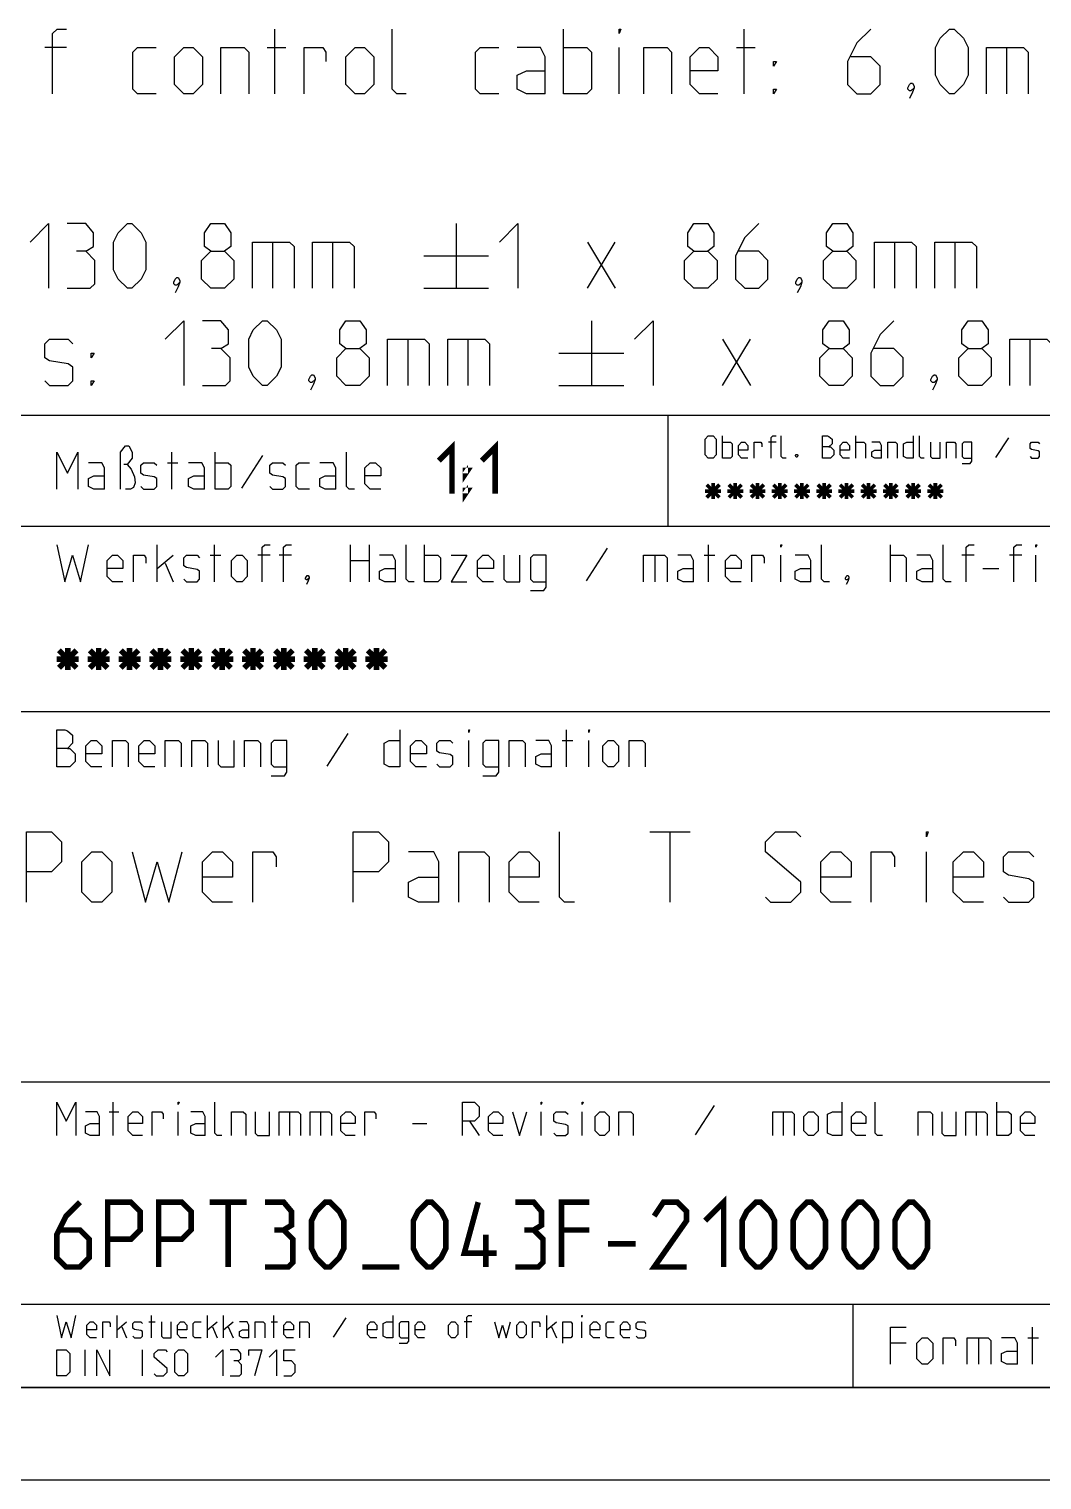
# Model space of a CAD drawing. Header units: millimetres. Extents: x 0 to 594, y 0 to 420.
# Drawn here: x 503 to 557.7, y 0 to 78.3 of the extents above; entities that cross this region are included whole.
import ezdxf

# ---------------------------------------------------------------- set-up
doc = ezdxf.new("R2010")
doc.units = ezdxf.units.MM
doc.header["$LTSCALE"] = 32.67
doc.layers.get('0').update_dxf_attribs({"linetype": 'CONTINUOUS'})

msp = doc.modelspace()

# ---------------------------------------------------------------- linework, layer by layer
at = {"color": 2, "linetype": 'CONTINUOUS'}
for p, q in [((516.2772, 74.8426), (516.2772, 78.3426)), ((531.8605, 74.8426), (531.8605, 78.3426)), ((541.6105, 74.8426), (541.6105, 78.3426)), ((505.0272, 77.3426), (503.8605, 77.3426)), ((515.8605, 77.3426), (516.8606, 77.3426)), ((534.8606, 74.8426), (534.8606, 77.3426)), ((541.1939, 77.3426), (542.1939, 77.3426)), ((555.7772, 77.3426), (555.7772, 74.8426)), ((526.0606, 67.8426), (526.0606, 64.3426)), ((516.1439, 66.8426), (516.1439, 64.3426)), ((519.3939, 66.8426), (519.3939, 64.3426)), ((533.1439, 66.8426), (534.6439, 64.3426)), ((533.1439, 64.3426), (534.6439, 66.8426)), ((549.7272, 66.8426), (549.7272, 64.3426)), ((552.9772, 66.8426), (552.9772, 64.3426)), ((524.3105, 66.0926), (527.8105, 66.0926)), ((524.3105, 64.3426), (527.8105, 64.3426)), ((533.3606, 62.5926), (533.3606, 59.0926)), ((523.4439, 61.5926), (523.4439, 59.0926)), ((526.6939, 61.5926), (526.6939, 59.0926)), ((540.4439, 61.5926), (541.9439, 59.0926)), ((540.4439, 59.0926), (541.9439, 61.5926)), ((557.0272, 61.5926), (557.0272, 59.0926)), ((531.6105, 60.8426), (535.1105, 60.8426)), ((531.6105, 59.0926), (535.1105, 59.0926)), ((406.9997, 57.4999), (588.9997, 57.4999)), ((537.4997, 51.4999), (537.4997, 57.4999)), ((540.4425, 55.1749), (540.4425, 56.3749)), ((543.3283, 56.032), (542.9283, 56.032)), ((547.6425, 55.1749), (547.6425, 56.3749)), ((555.8711, 56.2606), (555.1854, 55.2034)), ((510.4711, 54.9284), (511.0425, 54.9284)), ((510.7092, 53.4999), (510.7092, 55.4999)), ((513.0425, 53.4999), (513.0425, 55.4999)), ((515.614, 55.3094), (514.4711, 53.5475)), ((502.4997, 51.4999), (588.9997, 51.4999)), ((509.9283, 48.4999), (509.9283, 50.4999)), ((513.0235, 48.4999), (513.0235, 50.4999)), ((520.3568, 48.4999), (520.3568, 50.4999)), ((521.3568, 50.4999), (521.3568, 48.4999)), ((524.3568, 48.4999), (524.3568, 50.4999)), ((534.214, 50.3094), (533.0711, 48.5475)), ((539.6901, 48.4999), (539.6901, 50.4999)), ((549.4997, 48.4999), (549.4997, 50.4999)), ((509.9283, 49.2141), (510.7854, 49.9284)), ((510.3568, 49.4999), (510.7854, 48.4999)), ((512.7854, 49.9284), (513.3568, 49.9284)), ((516.0235, 49.9284), (515.3568, 49.9284)), ((517.1663, 49.9284), (516.4997, 49.9284)), ((520.3568, 49.6427), (521.3568, 49.6427)), ((536.7854, 49.9284), (536.7854, 48.4999)), ((539.4521, 49.9284), (540.0235, 49.9284)), ((543.5949, 48.4999), (543.5949, 49.9284)), ((554.0235, 49.9284), (553.3568, 49.9284)), ((556.5949, 49.9284), (555.9282, 49.9284)), ((557.3568, 48.4999), (557.3568, 49.9284)), ((554.4997, 49.2141), (555.3568, 49.2141)), ((406.9997, 41.4999), (588.9997, 41.4999)), ((520.214, 40.3094), (519.0711, 38.5475)), ((532.0235, 38.4999), (532.0235, 40.4999)), ((526.7378, 38.4999), (526.7378, 39.9284)), ((531.7854, 39.9284), (532.3568, 39.9284)), ((533.214, 38.4999), (533.214, 39.9284)), ((536.5211, 34.9999), (538.6925, 34.9999)), ((537.6068, 31.1999), (537.6068, 34.9999)), ((551.4497, 31.1999), (551.4497, 33.9141)), ((406.9997, 21.4999), (588.9997, 21.4999)), ((507.5425, 18.5999), (507.5425, 20.3999)), ((555.2426, 18.5999), (555.2426, 20.3999)), ((507.3282, 19.8856), (507.8425, 19.8856)), ((511.0568, 18.5999), (511.0568, 19.8856)), ((517.0568, 19.8856), (517.0568, 18.5999)), ((518.7283, 19.8856), (518.7283, 18.5999)), ((530.6425, 18.5999), (530.6425, 19.8856)), ((532.8711, 18.5999), (532.8711, 19.8856)), ((539.9854, 20.2284), (538.9568, 18.6427)), ((543.714, 19.8856), (543.714, 18.5999)), ((554.1283, 19.8856), (554.1283, 18.5999)), ((523.6997, 19.2427), (524.4711, 19.2427)), ((526.7854, 19.3713), (527.2997, 18.5999)), ((406.9997, 9.4999), (588.9997, 9.4999)), ((547.4997, 4.9999), (547.4997, 9.4999)), ((507.7568, 7.6749), (507.7568, 8.8749)), ((509.614, 7.6749), (509.614, 8.8749)), ((512.6425, 7.6749), (512.6425, 8.8749)), ((513.4997, 7.6749), (513.4997, 8.8749)), ((516.214, 7.6749), (516.214, 8.8749)), ((520.0997, 8.7606), (519.414, 7.7034)), ((530.9568, 7.6749), (530.9568, 8.8749)), ((507.7568, 8.1034), (508.2711, 8.532)), ((508.014, 8.2749), (508.2711, 7.6749)), ((509.4711, 8.532), (509.814, 8.532)), ((512.6425, 8.1034), (513.1568, 8.532)), ((512.8997, 8.2749), (513.1568, 7.6749)), ((513.4997, 8.1034), (514.014, 8.532)), ((513.7568, 8.2749), (514.014, 7.6749)), ((516.0711, 8.532), (516.414, 8.532)), ((526.8997, 8.532), (526.4997, 8.532)), ((530.9568, 8.1034), (531.4711, 8.532)), ((531.214, 8.2749), (531.4711, 7.6749)), ((532.8425, 7.6749), (532.8425, 8.532)), ((557.1663, 6.2499), (557.1663, 8.2499)), ((550.3568, 7.3927), (549.4997, 7.3927)), ((554.2616, 7.6784), (554.2616, 6.2499)), ((556.9283, 7.6784), (557.4997, 7.6784)), ((506.033, 5.6249), (506.033, 7.0249)), ((509.133, 5.6249), (509.133, 7.0249)), ((406.9997, 4.9999), (588.9997, 4.9999)), ((0, 0), (594, 0))]:
    msp.add_line(p, q, dxfattribs=at)
at = {"color": 7, "linetype": 'CONTINUOUS'}
msp.add_line((589, 5), (20, 5), dxfattribs=at)
at = {"color": 2, "linetype": 'CONTINUOUS'}
for points in [[(504.2772, 74.8426), (504.2772, 78.0926), (504.5272, 78.3426), (505.0272, 78.3426)], [(523.3606, 74.8426), (522.8606, 74.8426), (522.6105, 75.0926), (522.6105, 78.3426)], [(534.8606, 78.0926), (534.8606, 78.3426), (534.9439, 78.3426), (534.8606, 78.0926)], [(548.4439, 78.3426), (547.6939, 77.5926), (547.1939, 76.5926), (547.1939, 75.3426), (547.6939, 74.8426), (548.4439, 74.8426), (548.9439, 75.3426), (548.9439, 76.3426), (548.4439, 76.8426), (547.3606, 76.8426)], [(551.9439, 75.8426), (551.9439, 77.3426), (552.1939, 77.8426), (552.6939, 78.3426), (552.9439, 78.3426), (553.4439, 77.8426), (553.6939, 77.3426), (553.6939, 75.8426), (553.4439, 75.3426), (552.9439, 74.8426), (552.6939, 74.8426), (552.1939, 75.3426), (551.9439, 75.8426)], [(509.8605, 74.8426), (508.8606, 74.8426), (508.6105, 75.0926), (508.6105, 77.0926), (508.8606, 77.3426), (509.8605, 77.3426)], [(510.8606, 75.3426), (510.8606, 76.8426), (511.3605, 77.3426), (511.8605, 77.3426), (512.3605, 76.8426), (512.3605, 75.3426), (511.8605, 74.8426), (511.3605, 74.8426), (510.8606, 75.3426)], [(513.3605, 74.8426), (513.3605, 77.3426), (514.6105, 77.3426), (514.8606, 77.0926), (514.8606, 74.8426)], [(517.8605, 74.8426), (517.8605, 77.3426), (518.8606, 77.3426), (519.0272, 77.0926), (519.0272, 76.5926)], [(520.1106, 75.3426), (520.1106, 76.8426), (520.6105, 77.3426), (521.1105, 77.3426), (521.6106, 76.8426), (521.6106, 75.3426), (521.1105, 74.8426), (520.6105, 74.8426), (520.1106, 75.3426)], [(528.3605, 74.8426), (527.3606, 74.8426), (527.1105, 75.0926), (527.1105, 77.0926), (527.3606, 77.3426), (528.3605, 77.3426)], [(530.8606, 74.8426), (530.8606, 76.8426), (530.6105, 77.3426), (529.3606, 77.3426)], [(531.8605, 77.3426), (533.1105, 77.3426), (533.3606, 77.0926), (533.3606, 75.0926), (533.1105, 74.8426), (531.8605, 74.8426)], [(536.1939, 74.8426), (536.1939, 77.3426), (537.4439, 77.3426), (537.6939, 77.0926), (537.6939, 74.8426)], [(540.1939, 74.8426), (539.1939, 74.8426), (538.6939, 75.3426), (538.6939, 76.8426), (539.1939, 77.3426), (539.6939, 77.3426), (540.1939, 76.8426), (540.1939, 76.0926), (538.6939, 76.0926)], [(554.6939, 74.8426), (554.6939, 77.3426), (556.6939, 77.3426), (556.9439, 77.0926), (556.9439, 74.8426)], [(530.8606, 74.8426), (529.8605, 74.8426), (529.3606, 75.0926), (529.3606, 75.8426), (529.8605, 76.0926), (530.8606, 76.0926)], [(543.1939, 76.3426), (543.1939, 76.5926), (543.3606, 76.5926), (543.1939, 76.3426)], [(550.6939, 75.4259), (550.7772, 75.2593), (550.7772, 75.1759), (550.6106, 75.0093), (550.5272, 75.0093), (550.4439, 75.0926), (550.4439, 75.1759), (550.5272, 75.3426), (550.6106, 75.4259), (550.6939, 75.4259)], [(543.1939, 74.8426), (543.1939, 75.0926), (543.3606, 75.0926), (543.1939, 74.8426)], [(550.7772, 75.1759), (550.6939, 74.9259), (550.5272, 74.5926)], [(503.0605, 66.8426), (504.0606, 67.8426), (504.0606, 64.3426)], [(506.0606, 66.3426), (506.4772, 66.5926), (506.4772, 67.3426), (506.0606, 67.8426), (505.0605, 67.8426)], [(507.5606, 65.3426), (507.5606, 66.8426), (507.8105, 67.3426), (508.3105, 67.8426), (508.5605, 67.8426), (509.0605, 67.3426), (509.3106, 66.8426), (509.3106, 65.3426), (509.0605, 64.8426), (508.5605, 64.3426), (508.3105, 64.3426), (507.8105, 64.8426), (507.5606, 65.3426)], [(512.8106, 66.3426), (512.4772, 66.5926), (512.4772, 67.3426), (512.8106, 67.8426), (513.5605, 67.8426), (513.8939, 67.3426), (513.8939, 66.5926), (513.5605, 66.3426), (514.0606, 65.8426), (514.0606, 64.8426), (513.5605, 64.3426), (512.8106, 64.3426), (512.3105, 64.8426)], [(528.3939, 66.8426), (529.3939, 67.8426), (529.3939, 64.3426)], [(538.8939, 66.3426), (538.5606, 66.5926), (538.5606, 67.3426), (538.8939, 67.8426), (539.6439, 67.8426), (539.9772, 67.3426), (539.9772, 66.5926), (539.6439, 66.3426), (540.1439, 65.8426), (540.1439, 64.8426), (539.6439, 64.3426), (538.8939, 64.3426), (538.3939, 64.8426)], [(542.3939, 67.8426), (541.6439, 67.0926), (541.1439, 66.0926), (541.1439, 64.8426), (541.6439, 64.3426), (542.3939, 64.3426), (542.8939, 64.8426), (542.8939, 65.8426), (542.3939, 66.3426), (541.3106, 66.3426)], [(546.3939, 66.3426), (546.0605, 66.5926), (546.0605, 67.3426), (546.3939, 67.8426), (547.1439, 67.8426), (547.4772, 67.3426), (547.4772, 66.5926), (547.1439, 66.3426), (547.6439, 65.8426), (547.6439, 64.8426), (547.1439, 64.3426), (546.3939, 64.3426), (545.8939, 64.8426)], [(515.0605, 64.3426), (515.0605, 66.8426), (517.0605, 66.8426), (517.3106, 66.5926), (517.3106, 64.3426)], [(518.3105, 64.3426), (518.3105, 66.8426), (520.3105, 66.8426), (520.5606, 66.5926), (520.5606, 64.3426)], [(548.6439, 64.3426), (548.6439, 66.8426), (550.6439, 66.8426), (550.8939, 66.5926), (550.8939, 64.3426)], [(551.8939, 64.3426), (551.8939, 66.8426), (553.8939, 66.8426), (554.1439, 66.5926), (554.1439, 64.3426)], [(505.0605, 64.3426), (506.3105, 64.3426), (506.5605, 64.5926), (506.5605, 65.8426), (506.0606, 66.3426), (505.5606, 66.3426)], [(512.3105, 64.8426), (512.3105, 65.8426), (512.8106, 66.3426), (513.5605, 66.3426)], [(538.3939, 64.8426), (538.3939, 65.8426), (538.8939, 66.3426), (539.6439, 66.3426)], [(545.8939, 64.8426), (545.8939, 65.8426), (546.3939, 66.3426), (547.1439, 66.3426)], [(511.0605, 64.9259), (511.1439, 64.7593), (511.1439, 64.6759), (510.9772, 64.5093), (510.8939, 64.5093), (510.8106, 64.5926), (510.8106, 64.6759), (510.8939, 64.8426), (510.9772, 64.9259), (511.0605, 64.9259)], [(511.1439, 64.6759), (511.0605, 64.4259), (510.8939, 64.0926)], [(544.6439, 64.9259), (544.7272, 64.7593), (544.7272, 64.6759), (544.5606, 64.5093), (544.4772, 64.5093), (544.3939, 64.5926), (544.3939, 64.6759), (544.4772, 64.8426), (544.5606, 64.9259), (544.6439, 64.9259)], [(544.7272, 64.6759), (544.6439, 64.4259), (544.4772, 64.0926)], [(510.3605, 61.5926), (511.3605, 62.5926), (511.3605, 59.0926)], [(513.3605, 61.0926), (513.7772, 61.3426), (513.7772, 62.0926), (513.3605, 62.5926), (512.3605, 62.5926)], [(514.8606, 60.0926), (514.8606, 61.5926), (515.1105, 62.0926), (515.6106, 62.5926), (515.8605, 62.5926), (516.3605, 62.0926), (516.6105, 61.5926), (516.6105, 60.0926), (516.3605, 59.5926), (515.8605, 59.0926), (515.6106, 59.0926), (515.1105, 59.5926), (514.8606, 60.0926)], [(520.1106, 61.0926), (519.7772, 61.3426), (519.7772, 62.0926), (520.1106, 62.5926), (520.8606, 62.5926), (521.1939, 62.0926), (521.1939, 61.3426), (520.8606, 61.0926), (521.3606, 60.5926), (521.3606, 59.5926), (520.8606, 59.0926), (520.1106, 59.0926), (519.6106, 59.5926)], [(535.6939, 61.5926), (536.6939, 62.5926), (536.6939, 59.0926)], [(546.1939, 61.0926), (545.8605, 61.3426), (545.8605, 62.0926), (546.1939, 62.5926), (546.9439, 62.5926), (547.2772, 62.0926), (547.2772, 61.3426), (546.9439, 61.0926), (547.4439, 60.5926), (547.4439, 59.5926), (546.9439, 59.0926), (546.1939, 59.0926), (545.6939, 59.5926)], [(549.6939, 62.5926), (548.9439, 61.8426), (548.4439, 60.8426), (548.4439, 59.5926), (548.9439, 59.0926), (549.6939, 59.0926), (550.1939, 59.5926), (550.1939, 60.5926), (549.6939, 61.0926), (548.6106, 61.0926)], [(553.6939, 61.0926), (553.3606, 61.3426), (553.3606, 62.0926), (553.6939, 62.5926), (554.4439, 62.5926), (554.7772, 62.0926), (554.7772, 61.3426), (554.4439, 61.0926), (554.9439, 60.5926), (554.9439, 59.5926), (554.4439, 59.0926), (553.6939, 59.0926), (553.1939, 59.5926)], [(503.8605, 59.3426), (504.1105, 59.0926), (505.1105, 59.0926), (505.3605, 59.3426), (505.3605, 60.0926), (505.1105, 60.2593), (504.1105, 60.4259), (503.8605, 60.5926), (503.8605, 61.3426), (504.1105, 61.5926), (505.1105, 61.5926), (505.3605, 61.3426)], [(522.3605, 59.0926), (522.3605, 61.5926), (524.3605, 61.5926), (524.6105, 61.3426), (524.6105, 59.0926)], [(525.6105, 59.0926), (525.6105, 61.5926), (527.6105, 61.5926), (527.8605, 61.3426), (527.8605, 59.0926)], [(555.9439, 59.0926), (555.9439, 61.5926), (557.9439, 61.5926), (558.1939, 61.3426), (558.1939, 59.0926)], [(506.3606, 60.5926), (506.3606, 60.8426), (506.5272, 60.8426), (506.3606, 60.5926)], [(512.3605, 59.0926), (513.6106, 59.0926), (513.8605, 59.3426), (513.8605, 60.5926), (513.3605, 61.0926), (512.8606, 61.0926)], [(519.6106, 59.5926), (519.6106, 60.5926), (520.1106, 61.0926), (520.8606, 61.0926)], [(545.6939, 59.5926), (545.6939, 60.5926), (546.1939, 61.0926), (546.9439, 61.0926)], [(553.1939, 59.5926), (553.1939, 60.5926), (553.6939, 61.0926), (554.4439, 61.0926)], [(518.3605, 59.6759), (518.4439, 59.5093), (518.4439, 59.4259), (518.2772, 59.2593), (518.1939, 59.2593), (518.1106, 59.3426), (518.1106, 59.4259), (518.1939, 59.5926), (518.2772, 59.6759), (518.3605, 59.6759)], [(551.9439, 59.6759), (552.0272, 59.5093), (552.0272, 59.4259), (551.8606, 59.2593), (551.7772, 59.2593), (551.6939, 59.3426), (551.6939, 59.4259), (551.7772, 59.5926), (551.8606, 59.6759), (551.9439, 59.6759)], [(506.3606, 59.0926), (506.3606, 59.3426), (506.5272, 59.3426), (506.3606, 59.0926)], [(518.4439, 59.4259), (518.3605, 59.1759), (518.1939, 58.8426)], [(552.0272, 59.4259), (551.9439, 59.1759), (551.7772, 58.8426)], [(507.9488, 53.4999), (507.9488, 55.4999), (508.2113, 55.8332), (508.3863, 55.8332), (508.5613, 55.4999), (508.5613, 55.1665), (508.2988, 54.8332), (508.1238, 54.8332)], [(539.4997, 55.3463), (539.4997, 56.2034), (539.6711, 56.3749), (539.9282, 56.3749), (540.0997, 56.2034), (540.0997, 55.3463), (539.9282, 55.1749), (539.6711, 55.1749), (539.4997, 55.3463)], [(540.4425, 56.032), (540.8711, 56.032), (540.9568, 55.9463), (540.9568, 55.2606), (540.8711, 55.1749), (540.4425, 55.1749)], [(541.814, 55.1749), (541.4711, 55.1749), (541.2997, 55.3463), (541.2997, 55.8606), (541.4711, 56.032), (541.6425, 56.032), (541.814, 55.8606), (541.814, 55.6034), (541.2997, 55.6034)], [(542.1568, 55.1749), (542.1568, 56.032), (542.4997, 56.032), (542.5568, 55.9463), (542.5568, 55.7749)], [(543.0711, 55.1749), (543.0711, 56.2891), (543.1568, 56.3749), (543.3283, 56.3749)], [(543.8711, 55.1749), (543.6997, 55.1749), (543.614, 55.2606), (543.614, 56.3749)], [(545.8425, 55.1749), (545.8425, 56.3749), (546.0997, 56.3749), (546.1854, 56.3463), (546.3568, 56.2034), (546.3568, 55.9463), (546.1854, 55.7749), (545.8425, 55.7749)], [(546.1854, 55.7749), (546.2711, 55.7749), (546.4425, 55.6034), (546.4425, 55.3463), (546.2711, 55.1749), (545.8425, 55.1749)], [(547.2997, 55.1749), (546.9568, 55.1749), (546.7854, 55.3463), (546.7854, 55.8606), (546.9568, 56.032), (547.1282, 56.032), (547.2997, 55.8606), (547.2997, 55.6034), (546.7854, 55.6034)], [(547.6425, 56.032), (548.0711, 56.032), (548.1568, 55.9463), (548.1568, 55.1749)], [(549.014, 55.1749), (549.014, 55.8606), (548.9283, 56.032), (548.4997, 56.032)], [(549.3568, 55.1749), (549.3568, 56.032), (549.7854, 56.032), (549.8711, 55.9463), (549.8711, 55.1749)], [(550.7282, 56.3749), (550.7282, 55.1749), (550.3854, 55.1749), (550.214, 55.2606), (550.214, 55.9463), (550.3854, 56.032), (550.7282, 56.032)], [(551.3283, 55.1749), (551.1568, 55.1749), (551.0711, 55.2606), (551.0711, 56.3749)], [(551.6711, 56.032), (551.6711, 55.2606), (551.7568, 55.1749), (552.1854, 55.1749), (552.1854, 56.032)], [(552.5283, 55.1749), (552.5283, 56.032), (552.9568, 56.032), (553.0425, 55.9463), (553.0425, 55.1749)], [(553.3854, 54.8891), (553.814, 54.8891), (553.8997, 55.0034), (553.8997, 56.032), (553.4711, 56.032), (553.3854, 55.9463), (553.3854, 55.2606), (553.4711, 55.1749), (553.8997, 55.1749)], [(557.0425, 55.2606), (557.1282, 55.1749), (557.4711, 55.1749), (557.5568, 55.2606), (557.5568, 55.5177), (557.4711, 55.5749), (557.1282, 55.632), (557.0425, 55.6891), (557.0425, 55.9463), (557.1282, 56.032), (557.4711, 56.032), (557.5568, 55.9463)], [(504.4997, 53.4999), (504.4997, 55.4999), (505.0711, 54.357), (505.6425, 55.4999), (505.6425, 53.4999)], [(507.0711, 53.4999), (507.0711, 54.6427), (506.9282, 54.9284), (506.2139, 54.9284)], [(509.0425, 53.6427), (509.1854, 53.4999), (509.7568, 53.4999), (509.8997, 53.6427), (509.8997, 54.0713), (509.7568, 54.1665), (509.1854, 54.2618), (509.0425, 54.357), (509.0425, 54.7856), (509.1854, 54.9284), (509.7568, 54.9284), (509.8997, 54.7856)], [(512.4711, 53.4999), (512.4711, 54.6427), (512.3283, 54.9284), (511.614, 54.9284)], [(513.0425, 54.9284), (513.7568, 54.9284), (513.8997, 54.7856), (513.8997, 53.6427), (513.7568, 53.4999), (513.0425, 53.4999)], [(515.9949, 53.6427), (516.1378, 53.4999), (516.7092, 53.4999), (516.8521, 53.6427), (516.8521, 54.0713), (516.7092, 54.1665), (516.1378, 54.2618), (515.9949, 54.357), (515.9949, 54.7856), (516.1378, 54.9284), (516.7092, 54.9284), (516.8521, 54.7856)], [(518.1378, 53.4999), (517.5663, 53.4999), (517.4235, 53.6427), (517.4235, 54.7856), (517.5663, 54.9284), (518.1378, 54.9284)], [(519.5663, 53.4999), (519.5663, 54.6427), (519.4235, 54.9284), (518.7092, 54.9284)], [(520.5664, 53.4999), (520.2806, 53.4999), (520.1378, 53.6427), (520.1378, 55.4999)], [(521.9949, 53.4999), (521.4235, 53.4999), (521.1378, 53.7856), (521.1378, 54.6427), (521.4235, 54.9284), (521.7092, 54.9284), (521.9949, 54.6427), (521.9949, 54.2141), (521.1378, 54.2141)], [(544.4711, 55.3749), (544.4997, 55.3177), (544.4997, 55.2891), (544.4711, 55.232), (544.414, 55.232), (544.3854, 55.2891), (544.3854, 55.3177), (544.414, 55.3749), (544.4711, 55.3749)], [(549.014, 55.1749), (548.6711, 55.1749), (548.4997, 55.2606), (548.4997, 55.5177), (548.6711, 55.6034), (549.014, 55.6034)], [(507.0711, 53.4999), (506.4997, 53.4999), (506.2139, 53.6427), (506.2139, 54.0713), (506.4997, 54.2141), (507.0711, 54.2141)], [(508.2988, 54.8332), (508.5175, 54.5832), (508.6926, 54.1665), (508.7363, 53.8332), (508.6488, 53.5832), (508.4738, 53.4999), (508.2113, 53.4999)], [(512.4711, 53.4999), (511.8997, 53.4999), (511.614, 53.6427), (511.614, 54.0713), (511.8997, 54.2141), (512.4711, 54.2141)], [(519.5663, 53.4999), (518.9949, 53.4999), (518.7092, 53.6427), (518.7092, 54.0713), (518.9949, 54.2141), (519.5663, 54.2141)], [(504.4997, 50.4999), (504.9282, 48.4999), (505.3568, 49.9284), (505.7854, 48.4999), (506.2139, 50.4999)], [(515.5949, 48.4999), (515.5949, 50.357), (515.7378, 50.4999), (516.0235, 50.4999)], [(516.7378, 48.4999), (516.7378, 50.357), (516.8806, 50.4999), (517.1663, 50.4999)], [(523.7854, 48.4999), (523.4997, 48.4999), (523.3568, 48.6427), (523.3568, 50.4999)], [(543.5949, 50.357), (543.5949, 50.4999), (543.6425, 50.4999), (543.5949, 50.357)], [(546.214, 48.4999), (545.9282, 48.4999), (545.7854, 48.6427), (545.7854, 50.4999)], [(552.7854, 48.4999), (552.4997, 48.4999), (552.3568, 48.6427), (552.3568, 50.4999)], [(553.5949, 48.4999), (553.5949, 50.357), (553.7378, 50.4999), (554.0235, 50.4999)], [(556.1664, 48.4999), (556.1664, 50.357), (556.3092, 50.4999), (556.5949, 50.4999)], [(557.3568, 50.357), (557.3568, 50.4999), (557.4044, 50.4999), (557.3568, 50.357)], [(508.0711, 48.4999), (507.4997, 48.4999), (507.214, 48.7856), (507.214, 49.6427), (507.4997, 49.9284), (507.7854, 49.9284), (508.0711, 49.6427), (508.0711, 49.2141), (507.214, 49.2141)], [(508.6425, 48.4999), (508.6425, 49.9284), (509.214, 49.9284), (509.3092, 49.7856), (509.3092, 49.4999)], [(511.3568, 48.6427), (511.4997, 48.4999), (512.0711, 48.4999), (512.214, 48.6427), (512.214, 49.0713), (512.0711, 49.1665), (511.4997, 49.2618), (511.3568, 49.357), (511.3568, 49.7856), (511.4997, 49.9284), (512.0711, 49.9284), (512.214, 49.7856)], [(513.9283, 48.7856), (513.9283, 49.6427), (514.214, 49.9284), (514.4997, 49.9284), (514.7854, 49.6427), (514.7854, 48.7856), (514.4997, 48.4999), (514.214, 48.4999), (513.9283, 48.7856)], [(522.7854, 48.4999), (522.7854, 49.6427), (522.6425, 49.9284), (521.9283, 49.9284)], [(524.3568, 49.9284), (525.0711, 49.9284), (525.214, 49.7856), (525.214, 48.6427), (525.0711, 48.4999), (524.3568, 48.4999)], [(525.7854, 49.9284), (526.6425, 49.9284), (525.7854, 48.4999), (526.6425, 48.4999)], [(528.0711, 48.4999), (527.4997, 48.4999), (527.214, 48.7856), (527.214, 49.6427), (527.4997, 49.9284), (527.7854, 49.9284), (528.0711, 49.6427), (528.0711, 49.2141), (527.214, 49.2141)], [(528.6425, 49.9284), (528.6425, 48.6427), (528.7854, 48.4999), (529.4997, 48.4999), (529.4997, 49.9284)], [(530.0711, 48.0237), (530.7854, 48.0237), (530.9283, 48.2141), (530.9283, 49.9284), (530.214, 49.9284), (530.0711, 49.7856), (530.0711, 48.6427), (530.214, 48.4999), (530.9283, 48.4999)], [(536.1664, 48.4999), (536.1664, 49.9284), (537.3092, 49.9284), (537.4521, 49.7856), (537.4521, 48.4999)], [(538.8806, 48.4999), (538.8806, 49.6427), (538.7378, 49.9284), (538.0235, 49.9284)], [(541.4521, 48.4999), (540.8806, 48.4999), (540.5949, 48.7856), (540.5949, 49.6427), (540.8806, 49.9284), (541.1663, 49.9284), (541.4521, 49.6427), (541.4521, 49.2141), (540.5949, 49.2141)], [(542.0235, 48.4999), (542.0235, 49.9284), (542.5949, 49.9284), (542.6902, 49.7856), (542.6902, 49.4999)], [(545.214, 48.4999), (545.214, 49.6427), (545.0711, 49.9284), (544.3568, 49.9284)], [(549.4997, 49.9284), (550.214, 49.9284), (550.3568, 49.7856), (550.3568, 48.4999)], [(551.7854, 48.4999), (551.7854, 49.6427), (551.6426, 49.9284), (550.9283, 49.9284)], [(518.0711, 48.8332), (518.1187, 48.7379), (518.1187, 48.6903), (518.0235, 48.5951), (517.9759, 48.5951), (517.9283, 48.6427), (517.9283, 48.6903), (517.9759, 48.7856), (518.0235, 48.8332), (518.0711, 48.8332)], [(518.1187, 48.6903), (518.0711, 48.5475), (517.9759, 48.357)], [(522.7854, 48.4999), (522.214, 48.4999), (521.9283, 48.6427), (521.9283, 49.0713), (522.214, 49.2141), (522.7854, 49.2141)], [(538.8806, 48.4999), (538.3092, 48.4999), (538.0235, 48.6427), (538.0235, 49.0713), (538.3092, 49.2141), (538.8806, 49.2141)], [(545.214, 48.4999), (544.6425, 48.4999), (544.3568, 48.6427), (544.3568, 49.0713), (544.6425, 49.2141), (545.214, 49.2141)], [(547.214, 48.8332), (547.2616, 48.7379), (547.2616, 48.6903), (547.1663, 48.5951), (547.1187, 48.5951), (547.0711, 48.6427), (547.0711, 48.6903), (547.1187, 48.7856), (547.1663, 48.8332), (547.214, 48.8332)], [(547.2616, 48.6903), (547.214, 48.5475), (547.1187, 48.357)], [(551.7854, 48.4999), (551.2139, 48.4999), (550.9283, 48.6427), (550.9283, 49.0713), (551.2139, 49.2141), (551.7854, 49.2141)], [(504.4997, 38.4999), (504.4997, 40.4999), (504.9282, 40.4999), (505.0711, 40.4522), (505.3568, 40.2141), (505.3568, 39.7856), (505.0711, 39.4999), (504.4997, 39.4999)], [(523.0235, 40.4999), (523.0235, 38.4999), (522.4521, 38.4999), (522.1664, 38.6427), (522.1664, 39.7856), (522.4521, 39.9284), (523.0235, 39.9284)], [(526.7378, 40.357), (526.7378, 40.4999), (526.7854, 40.4999), (526.7378, 40.357)], [(533.214, 40.357), (533.214, 40.4999), (533.2616, 40.4999), (533.214, 40.357)], [(505.0711, 39.4999), (505.214, 39.4999), (505.4997, 39.2141), (505.4997, 38.7856), (505.214, 38.4999), (504.4997, 38.4999)], [(506.9282, 38.4999), (506.3568, 38.4999), (506.0711, 38.7856), (506.0711, 39.6427), (506.3568, 39.9284), (506.6425, 39.9284), (506.9282, 39.6427), (506.9282, 39.2141), (506.0711, 39.2141)], [(507.4997, 38.4999), (507.4997, 39.9284), (508.214, 39.9284), (508.3568, 39.7856), (508.3568, 38.4999)], [(509.7854, 38.4999), (509.214, 38.4999), (508.9282, 38.7856), (508.9282, 39.6427), (509.214, 39.9284), (509.4997, 39.9284), (509.7854, 39.6427), (509.7854, 39.2141), (508.9282, 39.2141)], [(510.3568, 38.4999), (510.3568, 39.9284), (511.0711, 39.9284), (511.214, 39.7856), (511.214, 38.4999)], [(511.7854, 38.4999), (511.7854, 39.9284), (512.4997, 39.9284), (512.6425, 39.7856), (512.6425, 38.4999)], [(513.214, 39.9284), (513.214, 38.6427), (513.3568, 38.4999), (514.0711, 38.4999), (514.0711, 39.9284)], [(514.6425, 38.4999), (514.6425, 39.9284), (515.3568, 39.9284), (515.4997, 39.7856), (515.4997, 38.4999)], [(516.0711, 38.0237), (516.7854, 38.0237), (516.9282, 38.2141), (516.9282, 39.9284), (516.214, 39.9284), (516.0711, 39.7856), (516.0711, 38.6427), (516.214, 38.4999), (516.9282, 38.4999)], [(524.452, 38.4999), (523.8806, 38.4999), (523.5949, 38.7856), (523.5949, 39.6427), (523.8806, 39.9284), (524.1664, 39.9284), (524.452, 39.6427), (524.452, 39.2141), (523.5949, 39.2141)], [(525.0235, 38.6427), (525.1663, 38.4999), (525.7378, 38.4999), (525.8806, 38.6427), (525.8806, 39.0713), (525.7378, 39.1665), (525.1663, 39.2618), (525.0235, 39.357), (525.0235, 39.7856), (525.1663, 39.9284), (525.7378, 39.9284), (525.8806, 39.7856)], [(527.4997, 38.0237), (528.214, 38.0237), (528.3568, 38.2141), (528.3568, 39.9284), (527.6425, 39.9284), (527.4997, 39.7856), (527.4997, 38.6427), (527.6425, 38.4999), (528.3568, 38.4999)], [(528.9282, 38.4999), (528.9282, 39.9284), (529.6425, 39.9284), (529.7854, 39.7856), (529.7854, 38.4999)], [(531.214, 38.4999), (531.214, 39.6427), (531.0711, 39.9284), (530.3568, 39.9284)], [(531.214, 38.4999), (530.6425, 38.4999), (530.3568, 38.6427), (530.3568, 39.0713), (530.6425, 39.2141), (531.214, 39.2141)], [(533.9759, 38.7856), (533.9759, 39.6427), (534.2616, 39.9284), (534.5473, 39.9284), (534.833, 39.6427), (534.833, 38.7856), (534.5473, 38.4999), (534.2616, 38.4999), (533.9759, 38.7856)], [(535.4044, 38.4999), (535.4044, 39.9284), (536.1187, 39.9284), (536.2616, 39.7856), (536.2616, 38.4999)], [(502.864, 31.1999), (502.864, 34.9999), (504.2211, 34.9999), (504.764, 34.457), (504.764, 33.3713), (504.2211, 32.8284), (502.864, 32.8284)], [(520.5068, 31.1999), (520.5068, 34.9999), (521.8639, 34.9999), (522.4068, 34.457), (522.4068, 33.3713), (521.8639, 32.8284), (520.5068, 32.8284)], [(532.4497, 31.1999), (531.9068, 31.1999), (531.6354, 31.4713), (531.6354, 34.9999)], [(542.7639, 31.4713), (543.0354, 31.1999), (544.1211, 31.1999), (544.664, 31.7427), (544.664, 32.2856), (542.7639, 33.9141), (542.7639, 34.457), (543.3068, 34.9999), (544.3925, 34.9999), (544.664, 34.7284)], [(551.4497, 34.7284), (551.4497, 34.9999), (551.5402, 34.9999), (551.4497, 34.7284)], [(505.8497, 31.7427), (505.8497, 33.3713), (506.3925, 33.9141), (506.9354, 33.9141), (507.4783, 33.3713), (507.4783, 31.7427), (506.9354, 31.1999), (506.3925, 31.1999), (505.8497, 31.7427)], [(508.564, 33.9141), (509.2878, 31.1999), (509.9211, 33.3713), (510.5545, 31.1999), (511.2782, 33.9141)], [(513.9925, 31.1999), (512.9068, 31.1999), (512.364, 31.7427), (512.364, 33.3713), (512.9068, 33.9141), (513.4497, 33.9141), (513.9925, 33.3713), (513.9925, 32.557), (512.364, 32.557)], [(515.0782, 31.1999), (515.0782, 33.9141), (516.164, 33.9141), (516.3449, 33.6427), (516.3449, 33.0999)], [(525.1211, 31.1999), (525.1211, 33.3713), (524.8497, 33.9141), (523.4925, 33.9141)], [(526.2068, 31.1999), (526.2068, 33.9141), (527.564, 33.9141), (527.8354, 33.6427), (527.8354, 31.1999)], [(530.5497, 31.1999), (529.464, 31.1999), (528.9211, 31.7427), (528.9211, 33.3713), (529.464, 33.9141), (530.0068, 33.9141), (530.5497, 33.3713), (530.5497, 32.557), (528.9211, 32.557)], [(547.3783, 31.1999), (546.2925, 31.1999), (545.7497, 31.7427), (545.7497, 33.3713), (546.2925, 33.9141), (546.8354, 33.9141), (547.3783, 33.3713), (547.3783, 32.557), (545.7497, 32.557)], [(548.464, 31.1999), (548.464, 33.9141), (549.5497, 33.9141), (549.7306, 33.6427), (549.7306, 33.0999)], [(554.5259, 31.1999), (553.4401, 31.1999), (552.8973, 31.7427), (552.8973, 33.3713), (553.4401, 33.9141), (553.983, 33.9141), (554.5259, 33.3713), (554.5259, 32.557), (552.8973, 32.557)], [(555.6116, 31.4713), (555.883, 31.1999), (556.9687, 31.1999), (557.2402, 31.4713), (557.2402, 32.2856), (556.9687, 32.4665), (555.883, 32.6475), (555.6116, 32.8284), (555.6116, 33.6427), (555.883, 33.9141), (556.9687, 33.9141), (557.2402, 33.6427)], [(525.1211, 31.1999), (524.0354, 31.1999), (523.4925, 31.4713), (523.4925, 32.2856), (524.0354, 32.557), (525.1211, 32.557)], [(504.4997, 18.5999), (504.4997, 20.3999), (505.0139, 19.3713), (505.5283, 20.3999), (505.5283, 18.5999)], [(511.0568, 20.2713), (511.0568, 20.3999), (511.0997, 20.3999), (511.0568, 20.2713)], [(513.414, 18.5999), (513.1568, 18.5999), (513.0282, 18.7284), (513.0282, 20.3999)], [(526.3997, 18.5999), (526.3997, 20.3999), (527.0425, 20.3999), (527.2997, 20.1427), (527.2997, 19.6284), (527.0425, 19.3713), (526.3997, 19.3713)], [(530.6425, 20.2713), (530.6425, 20.3999), (530.6854, 20.3999), (530.6425, 20.2713)], [(532.8711, 20.2713), (532.8711, 20.3999), (532.914, 20.3999), (532.8711, 20.2713)], [(546.8854, 20.3999), (546.8854, 18.5999), (546.3711, 18.5999), (546.114, 18.7284), (546.114, 19.757), (546.3711, 19.8856), (546.8854, 19.8856)], [(549.0711, 18.5999), (548.814, 18.5999), (548.6854, 18.7284), (548.6854, 20.3999)], [(506.814, 18.5999), (506.814, 19.6284), (506.6854, 19.8856), (506.0425, 19.8856)], [(509.1283, 18.5999), (508.614, 18.5999), (508.3568, 18.857), (508.3568, 19.6284), (508.614, 19.8856), (508.8711, 19.8856), (509.1283, 19.6284), (509.1283, 19.2427), (508.3568, 19.2427)], [(509.6425, 18.5999), (509.6425, 19.8856), (510.1568, 19.8856), (510.2425, 19.757), (510.2425, 19.4999)], [(512.514, 18.5999), (512.514, 19.6284), (512.3854, 19.8856), (511.7425, 19.8856)], [(513.9283, 18.5999), (513.9283, 19.8856), (514.5711, 19.8856), (514.6997, 19.757), (514.6997, 18.5999)], [(515.214, 19.8856), (515.214, 18.7284), (515.3425, 18.5999), (515.9854, 18.5999), (515.9854, 19.8856)], [(516.4997, 18.5999), (516.4997, 19.8856), (517.5283, 19.8856), (517.6568, 19.757), (517.6568, 18.5999)], [(518.1711, 18.5999), (518.1711, 19.8856), (519.1997, 19.8856), (519.3282, 19.757), (519.3282, 18.5999)], [(520.614, 18.5999), (520.0997, 18.5999), (519.8425, 18.857), (519.8425, 19.6284), (520.0997, 19.8856), (520.3568, 19.8856), (520.614, 19.6284), (520.614, 19.2427), (519.8425, 19.2427)], [(521.1283, 18.5999), (521.1283, 19.8856), (521.6425, 19.8856), (521.7282, 19.757), (521.7282, 19.4999)], [(528.5854, 18.5999), (528.0711, 18.5999), (527.814, 18.857), (527.814, 19.6284), (528.0711, 19.8856), (528.3282, 19.8856), (528.5854, 19.6284), (528.5854, 19.2427), (527.814, 19.2427)], [(529.0997, 19.8856), (529.4854, 18.5999), (529.8711, 19.8856)], [(531.3283, 18.7284), (531.4568, 18.5999), (531.9711, 18.5999), (532.0997, 18.7284), (532.0997, 19.1141), (531.9711, 19.1999), (531.4568, 19.2856), (531.3283, 19.3713), (531.3283, 19.757), (531.4568, 19.8856), (531.9711, 19.8856), (532.0997, 19.757)], [(533.5568, 18.857), (533.5568, 19.6284), (533.814, 19.8856), (534.0711, 19.8856), (534.3282, 19.6284), (534.3282, 18.857), (534.0711, 18.5999), (533.814, 18.5999), (533.5568, 18.857)], [(534.8425, 18.5999), (534.8425, 19.8856), (535.4854, 19.8856), (535.614, 19.757), (535.614, 18.5999)], [(543.1568, 18.5999), (543.1568, 19.8856), (544.1854, 19.8856), (544.314, 19.757), (544.314, 18.5999)], [(544.8283, 18.857), (544.8283, 19.6284), (545.0854, 19.8856), (545.3425, 19.8856), (545.5997, 19.6284), (545.5997, 18.857), (545.3425, 18.5999), (545.0854, 18.5999), (544.8283, 18.857)], [(548.1711, 18.5999), (547.6568, 18.5999), (547.3997, 18.857), (547.3997, 19.6284), (547.6568, 19.8856), (547.914, 19.8856), (548.1711, 19.6284), (548.1711, 19.2427), (547.3997, 19.2427)], [(550.9997, 18.5999), (550.9997, 19.8856), (551.6426, 19.8856), (551.7711, 19.757), (551.7711, 18.5999)], [(552.2854, 19.8856), (552.2854, 18.7284), (552.4139, 18.5999), (553.0568, 18.5999), (553.0568, 19.8856)], [(553.5711, 18.5999), (553.5711, 19.8856), (554.5997, 19.8856), (554.7282, 19.757), (554.7282, 18.5999)], [(555.2426, 19.8856), (555.8854, 19.8856), (556.0139, 19.757), (556.0139, 18.7284), (555.8854, 18.5999), (555.2426, 18.5999)], [(557.2997, 18.5999), (556.7854, 18.5999), (556.5283, 18.857), (556.5283, 19.6284), (556.7854, 19.8856), (557.0425, 19.8856), (557.2997, 19.6284), (557.2997, 19.2427), (556.5283, 19.2427)], [(506.814, 18.5999), (506.2997, 18.5999), (506.0425, 18.7284), (506.0425, 19.1141), (506.2997, 19.2427), (506.814, 19.2427)], [(512.514, 18.5999), (511.9997, 18.5999), (511.7425, 18.7284), (511.7425, 19.1141), (511.9997, 19.2427), (512.514, 19.2427)], [(504.4997, 8.8749), (504.7568, 7.6749), (505.0139, 8.532), (505.2711, 7.6749), (505.5283, 8.8749)], [(522.6425, 8.8749), (522.6425, 7.6749), (522.2997, 7.6749), (522.1282, 7.7606), (522.1282, 8.4463), (522.2997, 8.532), (522.6425, 8.532)], [(526.6425, 7.6749), (526.6425, 8.7891), (526.7282, 8.8749), (526.8997, 8.8749)], [(532.8425, 8.7891), (532.8425, 8.8749), (532.8711, 8.8749), (532.8425, 8.7891)], [(506.6425, 7.6749), (506.2997, 7.6749), (506.1282, 7.8463), (506.1282, 8.3606), (506.2997, 8.532), (506.4711, 8.532), (506.6425, 8.3606), (506.6425, 8.1034), (506.1282, 8.1034)], [(506.9854, 7.6749), (506.9854, 8.532), (507.3282, 8.532), (507.3854, 8.4463), (507.3854, 8.2749)], [(508.614, 7.7606), (508.6997, 7.6749), (509.0425, 7.6749), (509.1283, 7.7606), (509.1283, 8.0177), (509.0425, 8.0749), (508.6997, 8.132), (508.614, 8.1891), (508.614, 8.4463), (508.6997, 8.532), (509.0425, 8.532), (509.1283, 8.4463)], [(510.1568, 8.532), (510.1568, 7.7606), (510.2425, 7.6749), (510.6711, 7.6749), (510.6711, 8.532)], [(511.5283, 7.6749), (511.1854, 7.6749), (511.014, 7.8463), (511.014, 8.3606), (511.1854, 8.532), (511.3568, 8.532), (511.5283, 8.3606), (511.5283, 8.1034), (511.014, 8.1034)], [(512.2997, 7.6749), (511.9568, 7.6749), (511.8711, 7.7606), (511.8711, 8.4463), (511.9568, 8.532), (512.2997, 8.532)], [(514.8711, 7.6749), (514.8711, 8.3606), (514.7854, 8.532), (514.3568, 8.532)], [(514.8711, 7.6749), (514.5282, 7.6749), (514.3568, 7.7606), (514.3568, 8.0177), (514.5282, 8.1034), (514.8711, 8.1034)], [(515.214, 7.6749), (515.214, 8.532), (515.6425, 8.532), (515.7282, 8.4463), (515.7282, 7.6749)], [(517.2711, 7.6749), (516.9282, 7.6749), (516.7568, 7.8463), (516.7568, 8.3606), (516.9282, 8.532), (517.0997, 8.532), (517.2711, 8.3606), (517.2711, 8.1034), (516.7568, 8.1034)], [(517.614, 7.6749), (517.614, 8.532), (518.0425, 8.532), (518.1282, 8.4463), (518.1282, 7.6749)], [(521.7854, 7.6749), (521.4425, 7.6749), (521.2711, 7.8463), (521.2711, 8.3606), (521.4425, 8.532), (521.614, 8.532), (521.7854, 8.3606), (521.7854, 8.1034), (521.2711, 8.1034)], [(522.9854, 7.3891), (523.414, 7.3891), (523.4997, 7.5034), (523.4997, 8.532), (523.0711, 8.532), (522.9854, 8.4463), (522.9854, 7.7606), (523.0711, 7.6749), (523.4997, 7.6749)], [(524.3568, 7.6749), (524.014, 7.6749), (523.8425, 7.8463), (523.8425, 8.3606), (524.014, 8.532), (524.1854, 8.532), (524.3568, 8.3606), (524.3568, 8.1034), (523.8425, 8.1034)], [(525.6425, 7.8463), (525.6425, 8.3606), (525.814, 8.532), (525.9854, 8.532), (526.1568, 8.3606), (526.1568, 7.8463), (525.9854, 7.6749), (525.814, 7.6749), (525.6425, 7.8463)], [(528.1282, 8.532), (528.3568, 7.6749), (528.5568, 8.3606), (528.7568, 7.6749), (528.9854, 8.532)], [(529.3283, 7.8463), (529.3283, 8.3606), (529.4997, 8.532), (529.6711, 8.532), (529.8425, 8.3606), (529.8425, 7.8463), (529.6711, 7.6749), (529.4997, 7.6749), (529.3283, 7.8463)], [(530.1854, 7.6749), (530.1854, 8.532), (530.5283, 8.532), (530.5854, 8.4463), (530.5854, 8.2749)], [(531.814, 7.3891), (531.814, 8.532), (532.2425, 8.532), (532.3282, 8.4463), (532.3282, 7.7606), (532.2425, 7.6749), (531.814, 7.6749)], [(533.814, 7.6749), (533.4711, 7.6749), (533.2997, 7.8463), (533.2997, 8.3606), (533.4711, 8.532), (533.6425, 8.532), (533.814, 8.3606), (533.814, 8.1034), (533.2997, 8.1034)], [(534.5854, 7.6749), (534.2425, 7.6749), (534.1568, 7.7606), (534.1568, 8.4463), (534.2425, 8.532), (534.5854, 8.532)], [(535.4425, 7.6749), (535.0997, 7.6749), (534.9283, 7.8463), (534.9283, 8.3606), (535.0997, 8.532), (535.2711, 8.532), (535.4425, 8.3606), (535.4425, 8.1034), (534.9283, 8.1034)], [(535.7854, 7.7606), (535.8711, 7.6749), (536.214, 7.6749), (536.2997, 7.7606), (536.2997, 8.0177), (536.214, 8.0749), (535.8711, 8.132), (535.7854, 8.1891), (535.7854, 8.4463), (535.8711, 8.532), (536.214, 8.532), (536.2997, 8.4463)], [(549.4997, 6.2499), (549.4997, 8.2499), (550.3568, 8.2499)], [(550.9283, 6.5356), (550.9283, 7.3927), (551.2139, 7.6784), (551.4997, 7.6784), (551.7854, 7.3927), (551.7854, 6.5356), (551.4997, 6.2499), (551.2139, 6.2499), (550.9283, 6.5356)], [(552.3568, 6.2499), (552.3568, 7.6784), (552.9283, 7.6784), (553.0235, 7.5356), (553.0235, 7.2499)], [(553.6426, 6.2499), (553.6426, 7.6784), (554.7854, 7.6784), (554.9283, 7.5356), (554.9283, 6.2499)], [(556.3568, 6.2499), (556.3568, 7.3927), (556.214, 7.6784), (555.4997, 7.6784)], [(504.4997, 5.6249), (504.4997, 7.0249), (504.9997, 7.0249), (505.1997, 6.8249), (505.1997, 5.8249), (504.9997, 5.6249), (504.4997, 5.6249)], [(506.6663, 5.6249), (506.6663, 7.0249), (507.3663, 5.6249), (507.3663, 7.0249)], [(509.7663, 5.7249), (509.8663, 5.6249), (510.2663, 5.6249), (510.4664, 5.8249), (510.4664, 6.0249), (509.7663, 6.6249), (509.7663, 6.8249), (509.9663, 7.0249), (510.3663, 7.0249), (510.4664, 6.9249)], [(510.8664, 5.8249), (510.8664, 6.8249), (511.0663, 7.0249), (511.3663, 7.0249), (511.5663, 6.8249), (511.5663, 5.8249), (511.3663, 5.6249), (511.0663, 5.6249), (510.8664, 5.8249)], [(513.0663, 6.6249), (513.4663, 7.0249), (513.4663, 5.6249)], [(514.2663, 6.4249), (514.433, 6.5249), (514.433, 6.8249), (514.2663, 7.0249), (513.8663, 7.0249)], [(513.8663, 5.6249), (514.3663, 5.6249), (514.4664, 5.7249), (514.4664, 6.2249), (514.2663, 6.4249), (514.0664, 6.4249)], [(514.8664, 6.7249), (514.8664, 7.0249), (515.5663, 7.0249), (515.1663, 5.6249)], [(515.9663, 6.6249), (516.3663, 7.0249), (516.3663, 5.6249)], [(516.7663, 5.6249), (517.1663, 5.6249), (517.3664, 5.8249), (517.3664, 6.2249), (517.1663, 6.4249), (516.7663, 6.4249), (516.7663, 7.0249), (517.3664, 7.0249)], [(556.3568, 6.2499), (555.7854, 6.2499), (555.4997, 6.3927), (555.4997, 6.8213), (555.7854, 6.9641), (556.3568, 6.9641)]]:
    msp.add_lwpolyline(points, dxfattribs=at)
for points, const_width in [([(525.1247, 55.0356), (525.839, 55.7499), (525.839, 53.2499)], 0.3), ([(527.4461, 55.0356), (528.1604, 55.7499), (528.1604, 53.2499)], 0.3), ([(526.5533, 54.3213), (526.5533, 54.4999), (526.6723, 54.4999), (526.5533, 54.3213)], 0.3), ([(526.5533, 53.2499), (526.5533, 53.4284), (526.6723, 53.4284), (526.5533, 53.2499)], 0.3), ([(539.4997, 53.3963), (540.3568, 53.3963)], 0.2), ([(539.5854, 53.7391), (540.2711, 53.0534)], 0.2), ([(540.2711, 53.7391), (539.5854, 53.0534)], 0.2), ([(539.9282, 53.8249), (539.9282, 52.9677)], 0.2), ([(540.6997, 53.3963), (541.5568, 53.3963)], 0.2), ([(540.7854, 53.7391), (541.4711, 53.0534)], 0.2), ([(541.4711, 53.7391), (540.7854, 53.0534)], 0.2), ([(541.1282, 53.8249), (541.1282, 52.9677)], 0.2), ([(541.8997, 53.3963), (542.7568, 53.3963)], 0.2), ([(541.9854, 53.7391), (542.6711, 53.0534)], 0.2), ([(542.6711, 53.7391), (541.9854, 53.0534)], 0.2), ([(542.3282, 53.8249), (542.3282, 52.9677)], 0.2), ([(543.0997, 53.3963), (543.9568, 53.3963)], 0.2), ([(543.1854, 53.7391), (543.8711, 53.0534)], 0.2), ([(543.8711, 53.7391), (543.1854, 53.0534)], 0.2), ([(543.5282, 53.8249), (543.5282, 52.9677)], 0.2), ([(544.2997, 53.3963), (545.1568, 53.3963)], 0.2), ([(544.3854, 53.7391), (545.0711, 53.0534)], 0.2), ([(545.0711, 53.7391), (544.3854, 53.0534)], 0.2), ([(544.7282, 53.8249), (544.7282, 52.9677)], 0.2), ([(545.4997, 53.3963), (546.3568, 53.3963)], 0.2), ([(545.5854, 53.7391), (546.2711, 53.0534)], 0.2), ([(546.2711, 53.7391), (545.5854, 53.0534)], 0.2), ([(545.9282, 53.8249), (545.9282, 52.9677)], 0.2), ([(546.6997, 53.3963), (547.5568, 53.3963)], 0.2), ([(546.7854, 53.7391), (547.4711, 53.0534)], 0.2), ([(547.4711, 53.7391), (546.7854, 53.0534)], 0.2), ([(547.1282, 53.8249), (547.1282, 52.9677)], 0.2), ([(547.8997, 53.3963), (548.7568, 53.3963)], 0.2), ([(547.9854, 53.7391), (548.6711, 53.0534)], 0.2), ([(548.6711, 53.7391), (547.9854, 53.0534)], 0.2), ([(548.3282, 53.8249), (548.3282, 52.9677)], 0.2), ([(549.0997, 53.3963), (549.9568, 53.3963)], 0.2), ([(549.1854, 53.7391), (549.8711, 53.0534)], 0.2), ([(549.8711, 53.7391), (549.1854, 53.0534)], 0.2), ([(549.5282, 53.8249), (549.5282, 52.9677)], 0.2), ([(550.2997, 53.3963), (551.1568, 53.3963)], 0.2), ([(550.3854, 53.7391), (551.0711, 53.0534)], 0.2), ([(551.0711, 53.7391), (550.3854, 53.0534)], 0.2), ([(550.7282, 53.8249), (550.7282, 52.9677)], 0.2), ([(551.4997, 53.3963), (552.3568, 53.3963)], 0.2), ([(551.5854, 53.7391), (552.2711, 53.0534)], 0.2), ([(552.2711, 53.7391), (551.5854, 53.0534)], 0.2), ([(551.9282, 53.8249), (551.9282, 52.9677)], 0.2), ([(504.6187, 44.7975), (505.5711, 43.8451)], 0.3), ([(505.5711, 44.7975), (504.6187, 43.8451)], 0.3), ([(505.0949, 44.9165), (505.0949, 43.726)], 0.3), ([(506.2854, 44.7975), (507.2378, 43.8451)], 0.3), ([(507.2378, 44.7975), (506.2854, 43.8451)], 0.3), ([(506.7616, 44.9165), (506.7616, 43.726)], 0.3), ([(507.952, 44.7975), (508.9044, 43.8451)], 0.3), ([(508.9044, 44.7975), (507.952, 43.8451)], 0.3), ([(508.4283, 44.9165), (508.4283, 43.726)], 0.3), ([(509.6187, 44.7975), (510.5711, 43.8451)], 0.3), ([(510.5711, 44.7975), (509.6187, 43.8451)], 0.3), ([(510.0949, 44.9165), (510.0949, 43.726)], 0.3), ([(511.2854, 44.7975), (512.2378, 43.8451)], 0.3), ([(512.2378, 44.7975), (511.2854, 43.8451)], 0.3), ([(511.7616, 44.9165), (511.7616, 43.726)], 0.3), ([(512.9521, 44.7975), (513.9044, 43.8451)], 0.3), ([(513.9044, 44.7975), (512.9521, 43.8451)], 0.3), ([(513.4282, 44.9165), (513.4282, 43.726)], 0.3), ([(514.6187, 44.7975), (515.5711, 43.8451)], 0.3), ([(515.5711, 44.7975), (514.6187, 43.8451)], 0.3), ([(515.0949, 44.9165), (515.0949, 43.726)], 0.3), ([(516.2854, 44.7975), (517.2378, 43.8451)], 0.3), ([(517.2378, 44.7975), (516.2854, 43.8451)], 0.3), ([(516.7616, 44.9165), (516.7616, 43.726)], 0.3), ([(517.952, 44.7975), (518.9044, 43.8451)], 0.3), ([(518.9044, 44.7975), (517.952, 43.8451)], 0.3), ([(518.4283, 44.9165), (518.4283, 43.726)], 0.3), ([(519.6187, 44.7975), (520.5711, 43.8451)], 0.3), ([(520.5711, 44.7975), (519.6187, 43.8451)], 0.3), ([(520.0949, 44.9165), (520.0949, 43.726)], 0.3), ([(521.2854, 44.7975), (522.2378, 43.8451)], 0.3), ([(522.2378, 44.7975), (521.2854, 43.8451)], 0.3), ([(521.7616, 44.9165), (521.7616, 43.726)], 0.3), ([(504.4997, 44.3213), (505.6901, 44.3213)], 0.3), ([(506.1663, 44.3213), (507.3568, 44.3213)], 0.3), ([(507.833, 44.3213), (509.0235, 44.3213)], 0.3), ([(509.4997, 44.3213), (510.6902, 44.3213)], 0.3), ([(511.1663, 44.3213), (512.3568, 44.3213)], 0.3), ([(512.833, 44.3213), (514.0235, 44.3213)], 0.3), ([(514.4997, 44.3213), (515.6901, 44.3213)], 0.3), ([(516.1663, 44.3213), (517.3568, 44.3213)], 0.3), ([(517.833, 44.3213), (519.0235, 44.3213)], 0.3), ([(519.4997, 44.3213), (520.6902, 44.3213)], 0.3), ([(521.1663, 44.3213), (522.3568, 44.3213)], 0.3), ([(505.7497, 14.9999), (504.9997, 14.2499), (504.4997, 13.2499), (504.4997, 11.9999), (504.9997, 11.4999), (505.7497, 11.4999), (506.2497, 11.9999), (506.2497, 12.9999), (505.7497, 13.4999), (504.6663, 13.4999)], 0.3), ([(507.2497, 11.4999), (507.2497, 14.9999), (508.4997, 14.9999), (508.9997, 14.4999), (508.9997, 13.4999), (508.4997, 12.9999), (507.2497, 12.9999)], 0.3), ([(509.9997, 11.4999), (509.9997, 14.9999), (511.2497, 14.9999), (511.7497, 14.4999), (511.7497, 13.4999), (511.2497, 12.9999), (509.9997, 12.9999)], 0.3), ([(512.7497, 14.9999), (514.7497, 14.9999)], 0.3), ([(513.7497, 11.4999), (513.7497, 14.9999)], 0.3), ([(516.7497, 13.4999), (517.1663, 13.7499), (517.1663, 14.4999), (516.7497, 14.9999), (515.7497, 14.9999)], 0.3), ([(518.2497, 12.4999), (518.2497, 13.9999), (518.4997, 14.4999), (518.9997, 14.9999), (519.2497, 14.9999), (519.7497, 14.4999), (519.9997, 13.9999), (519.9997, 12.4999), (519.7497, 11.9999), (519.2497, 11.4999), (518.9997, 11.4999), (518.4997, 11.9999), (518.2497, 12.4999)], 0.3), ([(523.7497, 12.4999), (523.7497, 13.9999), (523.9997, 14.4999), (524.4997, 14.9999), (524.7497, 14.9999), (525.2497, 14.4999), (525.4997, 13.9999), (525.4997, 12.4999), (525.2497, 11.9999), (524.7497, 11.4999), (524.4997, 11.4999), (523.9997, 11.9999), (523.7497, 12.4999)], 0.3), ([(528.2497, 12.2499), (526.4997, 12.2499), (527.2497, 14.9999)], 0.3), ([(530.2497, 13.4999), (530.6663, 13.7499), (530.6663, 14.4999), (530.2497, 14.9999), (529.2497, 14.9999)], 0.3), ([(531.7497, 11.4999), (531.7497, 14.9999), (533.2497, 14.9999)], 0.3), ([(538.4997, 11.4999), (536.7497, 11.4999), (538.4997, 13.9999), (538.4997, 14.4999), (537.9997, 14.9999), (537.2497, 14.9999), (536.7497, 14.2499)], 0.3), ([(539.4997, 13.9999), (540.4997, 14.9999), (540.4997, 11.4999)], 0.3), ([(541.4997, 12.4999), (541.4997, 13.9999), (541.7497, 14.4999), (542.2497, 14.9999), (542.4997, 14.9999), (542.9997, 14.4999), (543.2497, 13.9999), (543.2497, 12.4999), (542.9997, 11.9999), (542.4997, 11.4999), (542.2497, 11.4999), (541.7497, 11.9999), (541.4997, 12.4999)], 0.3), ([(544.2497, 12.4999), (544.2497, 13.9999), (544.4997, 14.4999), (544.9997, 14.9999), (545.2497, 14.9999), (545.7497, 14.4999), (545.9997, 13.9999), (545.9997, 12.4999), (545.7497, 11.9999), (545.2497, 11.4999), (544.9997, 11.4999), (544.4997, 11.9999), (544.2497, 12.4999)], 0.3), ([(546.9997, 12.4999), (546.9997, 13.9999), (547.2497, 14.4999), (547.7497, 14.9999), (547.9997, 14.9999), (548.4997, 14.4999), (548.7497, 13.9999), (548.7497, 12.4999), (548.4997, 11.9999), (547.9997, 11.4999), (547.7497, 11.4999), (547.2497, 11.9999), (546.9997, 12.4999)], 0.3), ([(549.7497, 12.4999), (549.7497, 13.9999), (549.9997, 14.4999), (550.4997, 14.9999), (550.7497, 14.9999), (551.2497, 14.4999), (551.4997, 13.9999), (551.4997, 12.4999), (551.2497, 11.9999), (550.7497, 11.4999), (550.4997, 11.4999), (549.9997, 11.9999), (549.7497, 12.4999)], 0.3), ([(515.7497, 11.4999), (516.9997, 11.4999), (517.2497, 11.7499), (517.2497, 12.9999), (516.7497, 13.4999), (516.2497, 13.4999)], 0.3), ([(527.6663, 11.4999), (527.6663, 13.2499)], 0.3), ([(529.2497, 11.4999), (530.4997, 11.4999), (530.7497, 11.7499), (530.7497, 12.9999), (530.2497, 13.4999), (529.7497, 13.4999)], 0.3), ([(533.2497, 13.4999), (531.7497, 13.4999)], 0.3), ([(534.2497, 12.7499), (535.7497, 12.7499)], 0.3), ([(520.9997, 11.4999), (522.9997, 11.4999)], 0.3)]:
    msp.add_lwpolyline(points, dxfattribs=dict(at, const_width=const_width))

doc.saveas('drawing.dxf')
